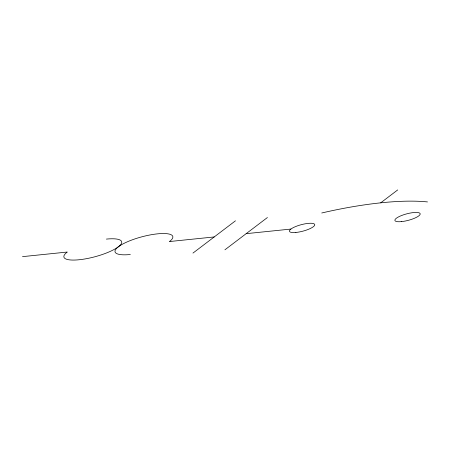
<?xml version="1.0" encoding="UTF-8"?>
<svg xmlns="http://www.w3.org/2000/svg" width="450" height="450" viewBox="0 0 450 450"><rect width="100%" height="100%" fill="white"/><g stroke="black" fill="none" stroke-linecap="round" stroke-linejoin="round"><path stroke-width="0.67" d="M192.971 253.08L235.468 220.809M224.921 249.801L267.418 217.53M380.706 202.838L397.704 189.928M22.5 256.641L67.236 252.045A29.891 7.639 -14.9 0 0 79.2 259.746A29.891 7.639 -14.9 0 0 118.361 246.797A29.891 7.639 -14.9 0 1 157.523 233.843A29.891 7.639 -14.9 0 1 169.487 241.543L214.217 236.947M246.172 233.662L290.908 229.067M106.397 239.096A29.891 7.639 -14.9 0 1 118.361 246.797A29.891 7.639 -14.9 0 0 130.326 254.498M321.75 212.985A148.882 38.031 -14.9 0 1 427.5 201.926M295.875 232.464A13.078 3.341 -14.9 0 0 314.758 224.747A13.078 3.341 -14.9 0 0 295.639 226.547A13.078 3.341 -14.9 0 0 295.875 232.464M401.321 221.631A13.078 3.341 -14.9 0 0 420.199 213.913A13.078 3.341 -14.9 0 0 401.079 215.719A13.078 3.341 -14.9 0 0 401.321 221.631"/></g></svg>
